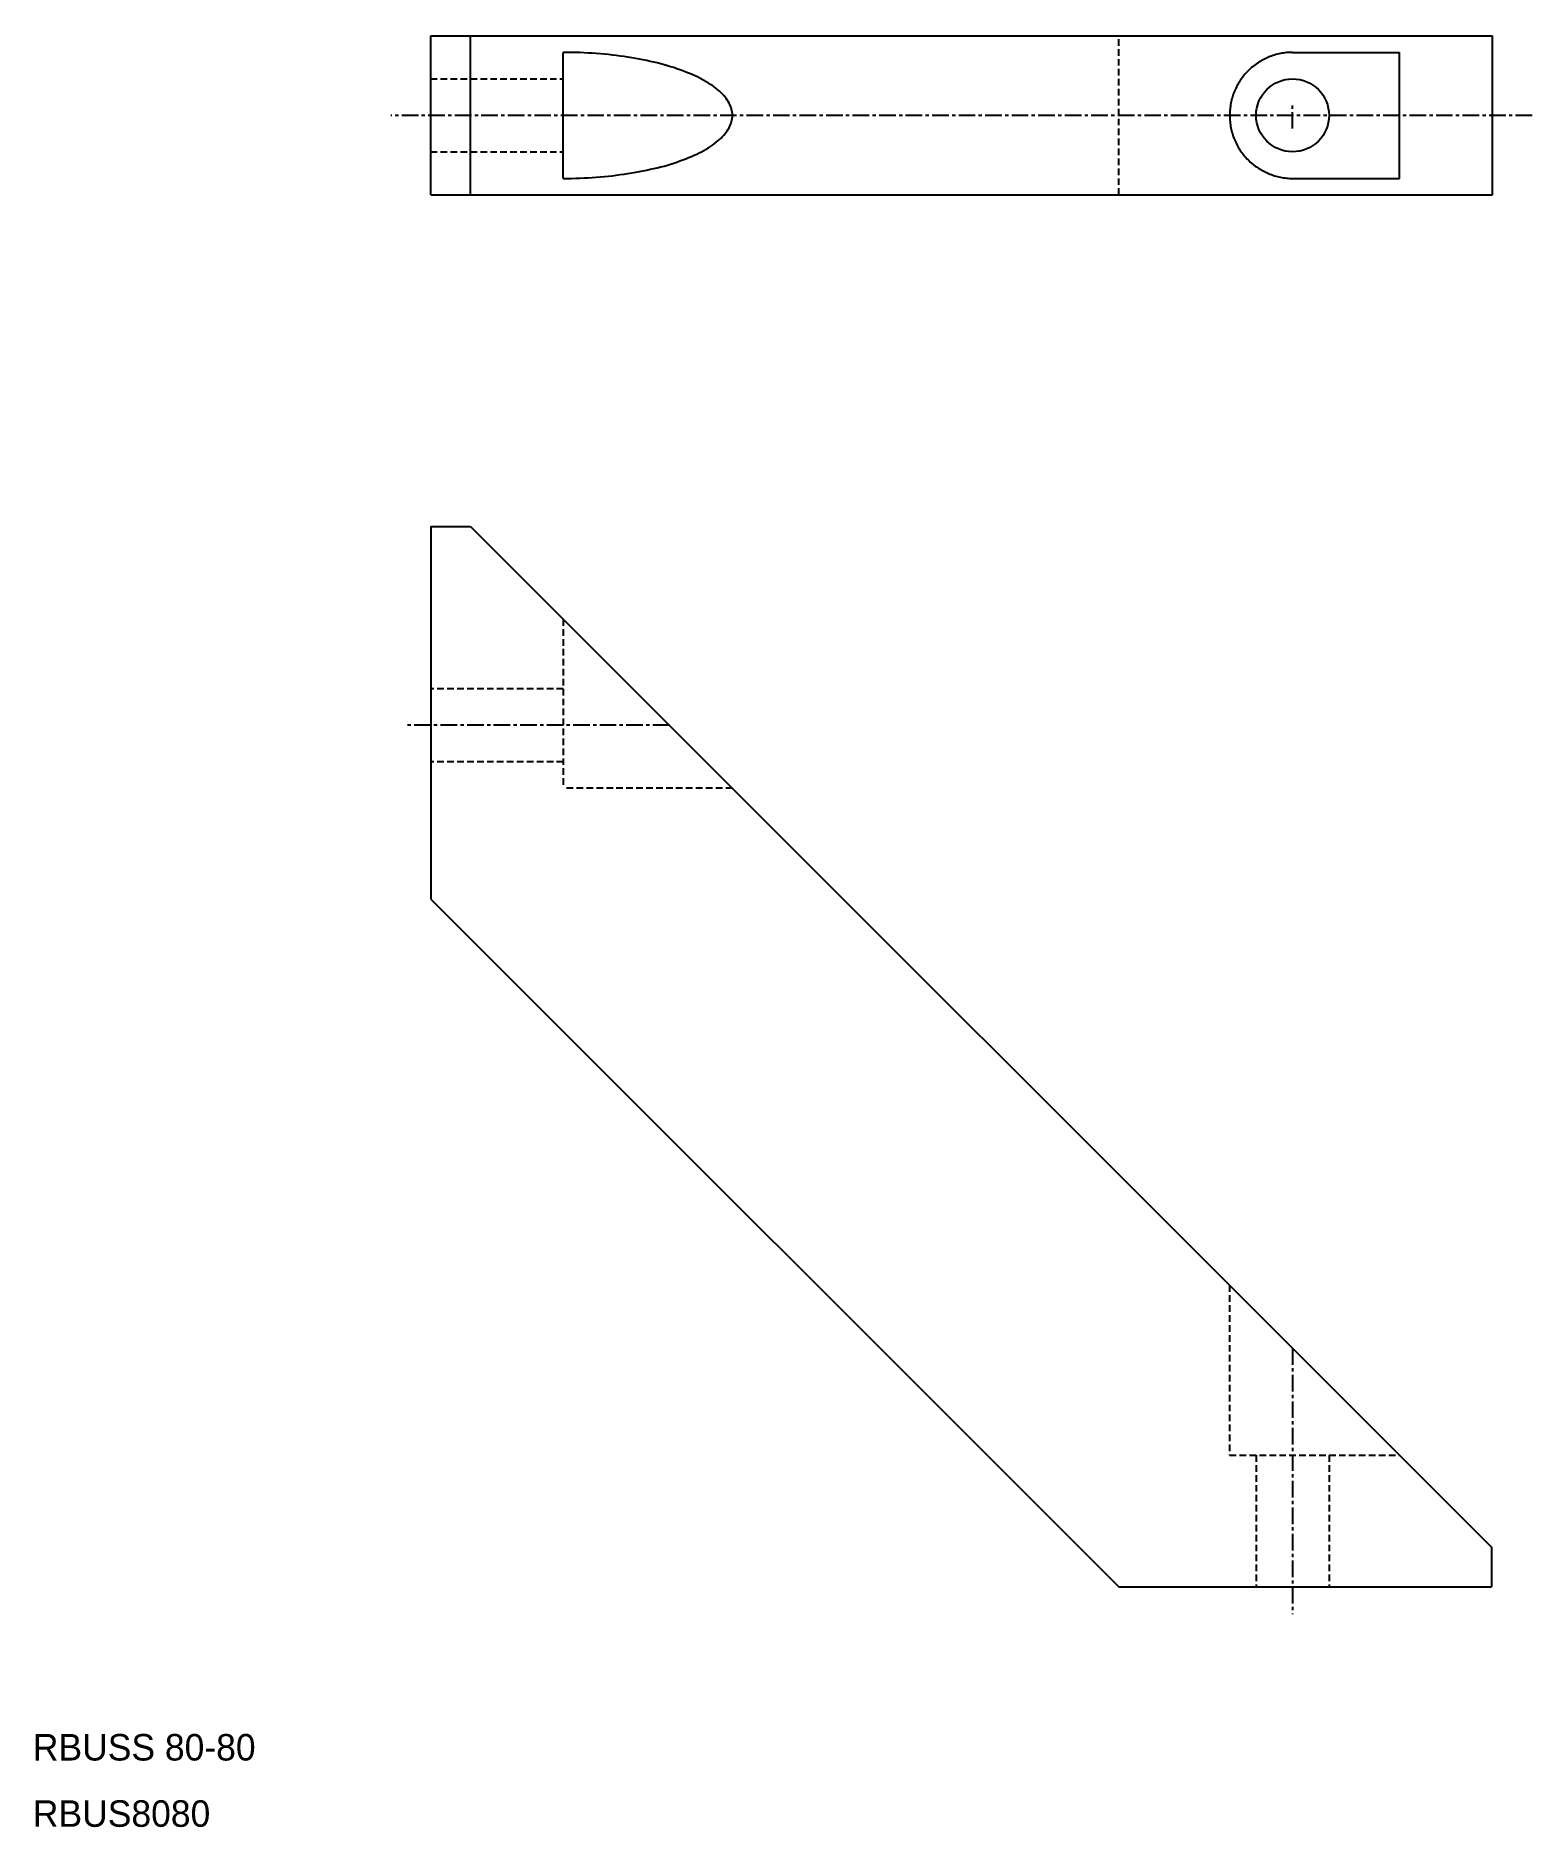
# Model space of a CAD drawing. Extents: x 1655 to 1768, y -331 to -195.
import ezdxf

# ---------------------------------------------------------------- set-up
doc = ezdxf.new("R2010")
doc.units = 0
doc.linetypes.add('CENTER', pattern=[2, 1.25, -0.25, 0.25, -0.25])
doc.linetypes.add('DASHED', pattern=[0.75, 0.5, -0.25])
doc.layers.get('0').update_dxf_attribs({"linetype": 'CONTINUOUS'})
doc.layers.add('CENTER', color=1, linetype='CENTER')

msp = doc.modelspace()

# ---------------------------------------------------------------- linework, layer by layer
at = {"color": 7, "linetype": 'CONTINUOUS'}
for p, q in [((1684.74, -195.4), (1764.81, -195.4)), ((1684.74, -207.4), (1684.74, -195.4)), ((1687.74, -207.4), (1687.74, -195.4)), ((1764.81, -207.4), (1764.81, -195.4)), ((1694.74, -206.15), (1694.74, -196.65)), ((1749.74, -196.65), (1757.81, -196.65)), ((1757.81, -206.15), (1757.81, -196.65)), ((1749.74, -206.15), (1757.81, -206.15)), ((1684.74, -207.4), (1764.81, -207.4)), ((1684.74, -232.4), (1687.74, -232.4)), ((1684.74, -232.4), (1684.74, -260.51)), ((1687.74, -232.4), (1764.74, -309.4)), ((1684.74, -238.4), (1684.74, -246.4)), ((1684.74, -260.51), (1736.63, -312.4)), ((1764.74, -309.4), (1764.74, -312.4)), ((1736.63, -312.4), (1764.74, -312.4))]:
    msp.add_line(p, q, dxfattribs=at)
at = {"color": 3, "linetype": 'DASHED'}
for p, q in [((1736.63, -207.4), (1736.63, -195.4)), ((1684.74, -198.65), (1694.74, -198.65)), ((1684.74, -204.15), (1694.74, -204.15)), ((1694.74, -239.4), (1694.74, -252.15)), ((1694.74, -244.65), (1684.74, -244.65)), ((1694.74, -250.15), (1684.74, -250.15)), ((1707.49, -252.15), (1694.74, -252.15)), ((1744.99, -289.65), (1744.99, -302.46)), ((1744.99, -302.46), (1757.81, -302.46)), ((1746.99, -302.46), (1746.99, -312.46)), ((1752.49, -302.46), (1752.49, -312.46))]:
    msp.add_line(p, q, dxfattribs=at)
at = {"color": 7, "linetype": 'CONTINUOUS'}
for points in [[(1694.74, -206.15, 0), (1695.06, -206.15, 0), (1695.37, -206.15, 0), (1695.68, -206.14, 0), (1695.99, -206.13, 0), (1696.31, -206.12, 0), (1696.62, -206.1, 0), (1696.92, -206.08, 0), (1697.23, -206.06, 0), (1697.54, -206.04, 0), (1697.84, -206.01, 0), (1698.14, -205.98, 0), (1698.45, -205.95, 0), (1698.74, -205.91, 0), (1699.04, -205.87, 0), (1699.33, -205.83, 0), (1699.62, -205.79, 0), (1699.91, -205.74, 0), (1700.2, -205.69, 0), (1700.48, -205.64, 0), (1700.75, -205.59, 0), (1701.03, -205.53, 0), (1701.3, -205.47, 0), (1701.57, -205.41, 0), (1701.83, -205.35, 0), (1702.09, -205.28, 0), (1702.34, -205.22, 0), (1702.59, -205.15, 0), (1702.83, -205.07, 0), (1703.07, -205, 0), (1703.31, -204.92, 0), (1703.54, -204.84, 0), (1703.76, -204.76, 0), (1703.98, -204.68, 0), (1704.19, -204.59, 0), (1704.4, -204.5, 0), (1704.6, -204.41, 0), (1704.8, -204.32, 0), (1704.99, -204.23, 0), (1705.17, -204.14, 0), (1705.35, -204.04, 0), (1705.52, -203.94, 0), (1705.68, -203.84, 0), (1705.84, -203.74, 0), (1705.99, -203.64, 0), (1706.13, -203.54, 0), (1706.27, -203.43, 0), (1706.4, -203.33, 0), (1706.52, -203.22, 0), (1706.64, -203.11, 0), (1706.75, -203, 0), (1706.85, -202.89, 0), (1706.95, -202.78, 0), (1707.03, -202.67, 0), (1707.11, -202.56, 0), (1707.18, -202.44, 0), (1707.25, -202.33, 0), (1707.31, -202.21, 0), (1707.36, -202.1, 0), (1707.4, -201.98, 0), (1707.43, -201.87, 0), (1707.46, -201.75, 0), (1707.48, -201.63, 0), (1707.49, -201.52, 0), (1707.49, -201.4, 0), (1707.49, -201.28, 0), (1707.48, -201.17, 0), (1707.46, -201.05, 0), (1707.43, -200.94, 0), (1707.4, -200.82, 0), (1707.36, -200.7, 0), (1707.31, -200.59, 0), (1707.25, -200.47, 0), (1707.18, -200.36, 0), (1707.11, -200.25, 0), (1707.03, -200.13, 0), (1706.95, -200.02, 0), (1706.85, -199.91, 0), (1706.75, -199.8, 0), (1706.64, -199.69, 0), (1706.52, -199.58, 0), (1706.4, -199.48, 0), (1706.27, -199.37, 0), (1706.13, -199.26, 0), (1705.99, -199.16, 0), (1705.84, -199.06, 0), (1705.68, -198.96, 0), (1705.52, -198.86, 0), (1705.35, -198.76, 0), (1705.17, -198.67, 0), (1704.99, -198.57, 0), (1704.8, -198.48, 0), (1704.6, -198.39, 0), (1704.4, -198.3, 0), (1704.19, -198.21, 0), (1703.98, -198.13, 0), (1703.76, -198.04, 0), (1703.54, -197.96, 0), (1703.31, -197.88, 0), (1703.07, -197.8, 0), (1702.83, -197.73, 0), (1702.59, -197.66, 0), (1702.34, -197.59, 0), (1702.09, -197.52, 0), (1701.83, -197.45, 0), (1701.57, -197.39, 0), (1701.3, -197.33, 0), (1701.03, -197.27, 0), (1700.75, -197.21, 0), (1700.48, -197.16, 0), (1700.2, -197.11, 0), (1699.91, -197.06, 0), (1699.62, -197.01, 0), (1699.33, -196.97, 0), (1699.04, -196.93, 0), (1698.74, -196.89, 0), (1698.45, -196.86, 0), (1698.14, -196.82, 0), (1697.84, -196.79, 0), (1697.54, -196.77, 0), (1697.23, -196.74, 0), (1696.92, -196.72, 0), (1696.62, -196.7, 0), (1696.31, -196.69, 0), (1695.99, -196.67, 0), (1695.68, -196.66, 0), (1695.37, -196.66, 0), (1695.06, -196.65, 0), (1694.74, -196.65, 0)], [(1749.74, -196.65, 0), (1749.63, -196.65, 0), (1749.51, -196.66, 0), (1749.39, -196.66, 0), (1749.28, -196.67, 0), (1749.16, -196.69, 0), (1749.05, -196.7, 0), (1748.93, -196.72, 0), (1748.82, -196.74, 0), (1748.7, -196.77, 0), (1748.59, -196.79, 0), (1748.48, -196.82, 0), (1748.37, -196.86, 0), (1748.25, -196.89, 0), (1748.14, -196.93, 0), (1748.03, -196.97, 0), (1747.93, -197.01, 0), (1747.82, -197.06, 0), (1747.71, -197.11, 0), (1747.61, -197.16, 0), (1747.51, -197.21, 0), (1747.4, -197.27, 0), (1747.3, -197.33, 0), (1747.2, -197.39, 0), (1747.11, -197.45, 0), (1747.01, -197.52, 0), (1746.91, -197.59, 0), (1746.82, -197.66, 0), (1746.73, -197.73, 0), (1746.64, -197.8, 0), (1746.55, -197.88, 0), (1746.47, -197.96, 0), (1746.39, -198.04, 0), (1746.3, -198.13, 0), (1746.22, -198.21, 0), (1746.15, -198.3, 0), (1746.07, -198.39, 0), (1746, -198.48, 0), (1745.93, -198.57, 0), (1745.86, -198.67, 0), (1745.79, -198.76, 0), (1745.73, -198.86, 0), (1745.67, -198.96, 0), (1745.61, -199.06, 0), (1745.56, -199.16, 0), (1745.5, -199.26, 0), (1745.45, -199.37, 0), (1745.4, -199.48, 0), (1745.36, -199.58, 0), (1745.31, -199.69, 0), (1745.27, -199.8, 0), (1745.23, -199.91, 0), (1745.2, -200.02, 0), (1745.17, -200.13, 0), (1745.14, -200.25, 0), (1745.11, -200.36, 0), (1745.09, -200.47, 0), (1745.06, -200.59, 0), (1745.05, -200.7, 0), (1745.03, -200.82, 0), (1745.02, -200.94, 0), (1745.01, -201.05, 0), (1745, -201.17, 0), (1745, -201.28, 0), (1744.99, -201.4, 0), (1745, -201.52, 0), (1745, -201.63, 0), (1745.01, -201.75, 0), (1745.02, -201.87, 0), (1745.03, -201.98, 0), (1745.05, -202.1, 0), (1745.06, -202.21, 0), (1745.09, -202.33, 0), (1745.11, -202.44, 0), (1745.14, -202.56, 0), (1745.17, -202.67, 0), (1745.2, -202.78, 0), (1745.23, -202.89, 0), (1745.27, -203, 0), (1745.31, -203.11, 0), (1745.36, -203.22, 0), (1745.4, -203.33, 0), (1745.45, -203.43, 0), (1745.5, -203.54, 0), (1745.56, -203.64, 0), (1745.61, -203.74, 0), (1745.67, -203.84, 0), (1745.73, -203.94, 0), (1745.79, -204.04, 0), (1745.86, -204.14, 0), (1745.93, -204.23, 0), (1746, -204.32, 0), (1746.07, -204.41, 0), (1746.15, -204.5, 0), (1746.22, -204.59, 0), (1746.3, -204.68, 0), (1746.39, -204.76, 0), (1746.47, -204.84, 0), (1746.55, -204.92, 0), (1746.64, -205, 0), (1746.73, -205.07, 0), (1746.82, -205.15, 0), (1746.91, -205.22, 0), (1747.01, -205.28, 0), (1747.11, -205.35, 0), (1747.2, -205.41, 0), (1747.3, -205.47, 0), (1747.4, -205.53, 0), (1747.51, -205.59, 0), (1747.61, -205.64, 0), (1747.71, -205.69, 0), (1747.82, -205.74, 0), (1747.93, -205.79, 0), (1748.03, -205.83, 0), (1748.14, -205.87, 0), (1748.25, -205.91, 0), (1748.37, -205.95, 0), (1748.48, -205.98, 0), (1748.59, -206.01, 0), (1748.7, -206.04, 0), (1748.82, -206.06, 0), (1748.93, -206.08, 0), (1749.05, -206.1, 0), (1749.16, -206.12, 0), (1749.28, -206.13, 0), (1749.39, -206.14, 0), (1749.51, -206.15, 0), (1749.63, -206.15, 0), (1749.74, -206.15, 0)]]:
    msp.add_polyline3d(points, dxfattribs=at)
msp.add_circle((1749.74, -201.4), 2.75, dxfattribs=at)
at = {"layer": 'CENTER', "color": 1, "linetype": 'CENTER'}
for p, q in [((1749.74, -202.4), (1749.74, -200.4)), ((1767.81, -201.4), (1681.74, -201.4)), ((1702.74, -247.4), (1682.74, -247.4)), ((1749.74, -294.4), (1749.74, -314.46))]:
    msp.add_line(p, q, dxfattribs=at)

# ---------------------------------------------------------------- texts
at = {"color": 7, "linetype": 'CONTINUOUS'}
for s, p in [('RBUSS 80-80', (1654.74, -325.49)), ('RBUS8080', (1654.74, -330.49))]:
    msp.add_text(s, height=2, dxfattribs=at).set_placement(p)

doc.saveas('drawing.dxf')
